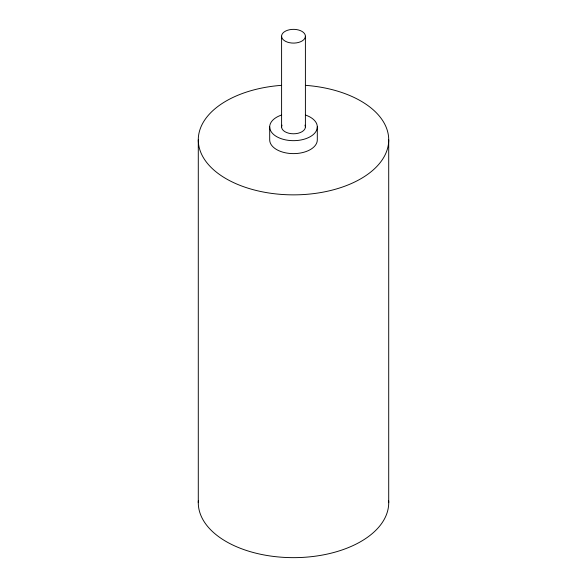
<?xml version="1.0" encoding="UTF-8"?>
<svg xmlns="http://www.w3.org/2000/svg" width="587" height="587" viewBox="0 0 587 587"><rect width="100%" height="100%" fill="white"/><g stroke="black" fill="none" stroke-linecap="round" stroke-linejoin="round"><path stroke-width="0.88" d="M388.711 139.882L388.711 502.677M317.303 126.924L317.303 139.882A23.803 13.743 0 0 1 293.5 153.618A23.803 13.743 0 0 1 269.697 139.882L269.697 126.924M305.401 36.218A11.901 6.868 0 0 1 287.549 42.176A11.901 6.868 0 0 1 287.549 30.267A11.901 6.868 0 0 1 305.401 36.218L305.401 126.924M281.599 36.218L281.599 126.924M198.289 139.882L198.289 502.677M305.401 115.023A23.803 13.743 0 0 1 311.734 135.758A23.803 13.743 0 0 1 275.266 135.758A23.803 13.743 0 0 1 281.599 115.023M304.998 125.141A11.901 6.868 0 0 1 293.5 133.792A11.901 6.868 0 0 1 282.002 125.141M305.467 85.342A95.211 54.973 0 0 1 373.89 169.342A95.211 54.973 0 0 1 213.11 169.342A95.211 54.973 0 0 1 281.533 85.342M388.667 500.894A95.211 54.973 0 0 1 293.5 557.65A95.211 54.973 0 0 1 198.333 500.894"/></g></svg>
